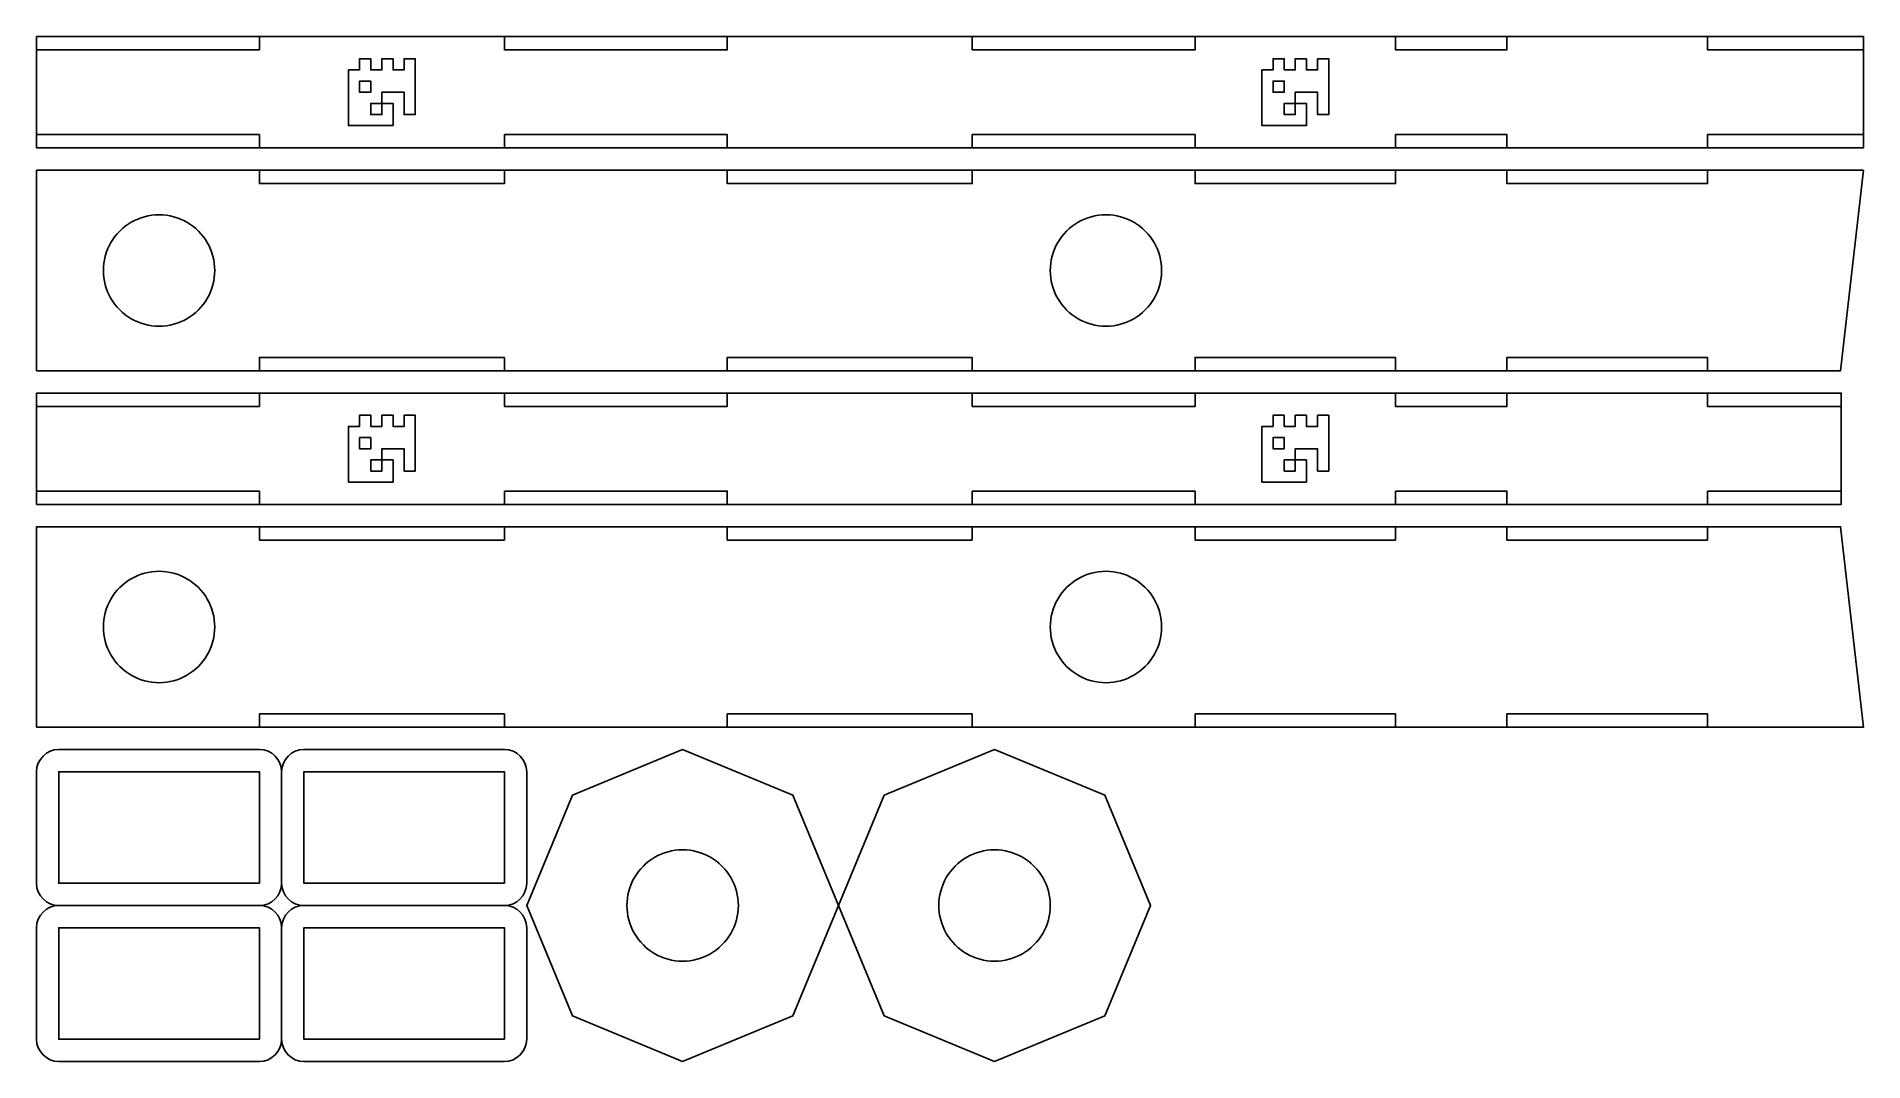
# Model space of a CAD drawing. Extents: x 10 to 420, y 160 to 390.
import ezdxf

# ---------------------------------------------------------------- set-up
doc = ezdxf.new("R2010")
doc.units = 0
doc.layers.add('Layer_1', color=7, linetype='CONTINUOUS')

msp = doc.modelspace()

# ---------------------------------------------------------------- linework, layer by layer
at = {"layer": 'Layer_1', "color": 7}
for points in [[(10, 390.000016), (10, 365.000012), (420.000007, 365.000015), (420.000007, 390.000016), (10, 390.000016)], [(93.749995, 385.000012), (92.50001, 385.000012), (92.50001, 383.750004), (92.50001, 382.500014), (91.25, 382.500014), (90.000003, 382.500014), (90.000003, 383.750004), (90.000003, 385.000012), (88.749999, 385.000012), (87.5, 385.000012), (87.5, 383.750004), (87.5, 382.500014), (86.250004, 382.500014), (85.000005, 382.500014), (85.000005, 383.750004), (85.000005, 385.000012), (83.750003, 385.000012), (82.500002, 385.000012), (82.500002, 383.750004), (82.500002, 382.500014), (81.250005, 382.500014), (80.000001, 382.500014), (80.000001, 376.250002), (80.000001, 370.000011), (85.000005, 370.000011), (90.000003, 370.000011), (90.000003, 372.500009), (90.000003, 375.000012), (88.749999, 375.000012), (87.5, 375.000012), (87.5, 376.250002), (87.5, 377.50001), (90.000003, 377.50001), (92.50001, 377.50001), (92.50001, 375.000012), (92.50001, 372.500009), (93.749995, 372.500009), (95.000002, 372.500009), (95.000002, 378.75), (95.000002, 385.000012), (93.749995, 385.000012)], [(298.750002, 385.000012), (297.500012, 385.000012), (297.500012, 383.750004), (297.500012, 382.500014), (296.249993, 382.500014), (295.000003, 382.500014), (295.000003, 383.750004), (295.000003, 385.000012), (293.749984, 385.000012), (292.499994, 385.000012), (292.499994, 383.750004), (292.499994, 382.500014), (291.250003, 382.500014), (290.000013, 382.500014), (290.000013, 383.750004), (290.000013, 385.000012), (288.749994, 385.000012), (287.500004, 385.000012), (287.500004, 383.750004), (287.500004, 382.500014), (286.250013, 382.500014), (284.999994, 382.500014), (284.999994, 376.250002), (284.999994, 370.000011), (290.000013, 370.000011), (295.000003, 370.000011), (295.000003, 372.500009), (295.000003, 375.000012), (293.749984, 375.000012), (292.499994, 375.000012), (292.499994, 376.250002), (292.499994, 377.50001), (295.000003, 377.50001), (297.500012, 377.50001), (297.500012, 375.000012), (297.500012, 372.500009), (298.750002, 372.500009), (299.999993, 372.500009), (299.999993, 378.75), (299.999993, 385.000012), (298.750002, 385.000012)], [(83.750003, 377.50001), (82.500002, 377.50001), (82.500002, 378.75), (82.500002, 380.000005), (83.750003, 380.000005), (85.000005, 380.000005), (85.000005, 378.75), (85.000005, 377.50001), (83.750003, 377.50001)], [(288.749994, 377.50001), (287.500004, 377.50001), (287.500004, 378.75), (287.500004, 380.000005), (288.749994, 380.000005), (290.000013, 380.000005), (290.000013, 378.75), (290.000013, 377.50001), (288.749994, 377.50001)], [(86.250004, 372.500009), (85.000005, 372.500009), (85.000005, 373.750007), (85.000005, 375.000012), (86.250004, 375.000012), (87.5, 375.000012), (87.5, 373.750007), (87.5, 372.500009), (86.250004, 372.500009)], [(291.250003, 372.500009), (290.000013, 372.500009), (290.000013, 373.750007), (290.000013, 375.000012), (291.250003, 375.000012), (292.499994, 375.000012), (292.499994, 373.750007), (292.499994, 372.500009), (291.250003, 372.500009)], [(9.999992, 360.000017), (9.999992, 315.00002), (414.87502, 315.000017), (420.000007, 360.000017), (9.999992, 360.000017)], [(10.000014, 310.000022), (10.000014, 285.00002), (414.999988, 285.000023), (414.999988, 310.000022), (10.000014, 310.000022)], [(9.999987, 235.000013), (9.999987, 280.000013), (414.87502, 280.000016), (420.000007, 235.000013), (9.999987, 235.000013)], [(59.999982, 230.000011), (14.999981, 230.000011)], [(114.999984, 230.000011), (69.999987, 230.000011)], [(154.999984, 160.000016), (130.251248, 170.251287), (119.999986, 195.000011), (130.251245, 219.748746), (154.999981, 230.000008), (179.748716, 219.748749), (189.999981, 195.000014), (179.748719, 170.251287), (154.999984, 160.000016)], [(224.999985, 160.000016), (200.251249, 170.251287), (189.999987, 195.000011), (200.251246, 219.748746), (224.999982, 230.000008), (249.748717, 219.748749), (259.999982, 195.000014), (249.74872, 170.251287), (224.999985, 160.000016)], [(9.999983, 225.000013), (9.999983, 200.000012)], [(64.999983, 200.000012), (64.999983, 225.000013)], [(64.999989, 225.000013), (64.999989, 200.000012)], [(119.999986, 200.000012), (119.999986, 225.000013)], [(14.999981, 195.000014), (59.999982, 195.000014)], [(14.999981, 195.000014), (14.999981, 195.000014)], [(59.999982, 195.000011), (14.999981, 195.000011)], [(69.999987, 195.000014), (114.999984, 195.000014)], [(69.999987, 195.000014), (69.999987, 195.000014)], [(114.999984, 195.000011), (69.999987, 195.000011)], [(9.999983, 190.000012), (9.999983, 165.000011)], [(64.999983, 165.000011), (64.999983, 190.000012)], [(64.999989, 190.000012), (64.999989, 165.000011)], [(119.999986, 165.000011), (119.999986, 190.000012)], [(14.999981, 160.000013), (59.999982, 160.000013)], [(14.999981, 160.000013), (14.999981, 160.000013)], [(69.999987, 160.000013), (114.999984, 160.000013)], [(69.999987, 160.000013), (69.999987, 160.000013)]]:
    msp.add_lwpolyline(points, dxfattribs=at)
at = {"layer": 'Layer_1', "color": 5}
for points in [[(10, 390.000016), (10, 387.000016), (59.999985, 387.000016), (59.999985, 390.000016), (10, 390.000016), (10, 365.000012), (420.000007, 365.000015), (420.000007, 390.000016), (10, 390.000016)], [(10, 390.000016), (10, 387.000016), (59.999985, 387.000016), (59.999985, 390.000016), (10, 390.000016)], [(115.000001, 390.000016), (115.000001, 387.000016), (165.000003, 387.000016), (165.000003, 390.000016), (115.000001, 390.000016)], [(115.000001, 390.000016), (115.000001, 387.000016), (165.000003, 387.000016), (165.000003, 390.000016), (115.000001, 390.000016)], [(220.000009, 390.000016), (220.000009, 387.000016), (270.000005, 387.000016), (270.000005, 390.000016), (220.000009, 390.000016)], [(220.000009, 390.000016), (220.000009, 387.000016), (270.000005, 387.000016), (270.000005, 390.000016), (220.000009, 390.000016)], [(314.999991, 390.000016), (314.999991, 387.000016), (339.999989, 387.000016), (339.999989, 390.000016), (314.999991, 390.000016)], [(314.999991, 390.000016), (314.999991, 387.000016), (339.999989, 387.000016), (339.999989, 390.000016), (314.999991, 390.000016)], [(384.999992, 390.000016), (384.999992, 387.000016), (419.999995, 387.000016), (419.999995, 390.000016), (384.999992, 390.000016)], [(384.999992, 390.000016), (384.999992, 387.000016), (419.999995, 387.000016), (419.999995, 390.000016), (384.999992, 390.000016)], [(10, 368.000012), (10, 365.000012), (59.999985, 365.000012), (59.999985, 368.000012), (10, 368.000012)], [(10, 368.000012), (10, 365.000012), (59.999985, 365.000012), (59.999985, 368.000012), (10, 368.000012)], [(115.000001, 368.000012), (115.000001, 365.000012), (165.000003, 365.000012), (165.000003, 368.000012), (115.000001, 368.000012)], [(115.000001, 368.000012), (115.000001, 365.000012), (165.000003, 365.000012), (165.000003, 368.000012), (115.000001, 368.000012)], [(220.000009, 368.000012), (220.000009, 365.000012), (270.000005, 365.000012), (270.000005, 368.000012), (220.000009, 368.000012)], [(220.000009, 368.000012), (220.000009, 365.000012), (270.000005, 365.000012), (270.000005, 368.000012), (220.000009, 368.000012)], [(314.999991, 368.000012), (314.999991, 365.000012), (339.999989, 365.000012), (339.999989, 368.000012), (314.999991, 368.000012)], [(314.999991, 368.000012), (314.999991, 365.000012), (339.999989, 365.000012), (339.999989, 368.000012), (314.999991, 368.000012)], [(384.999992, 368.000012), (384.999992, 365.000012), (419.999995, 365.000012), (419.999995, 368.000012), (384.999992, 368.000012)], [(384.999992, 368.000012), (384.999992, 365.000012), (419.999995, 365.000012), (419.999995, 368.000012), (384.999992, 368.000012)], [(114.999993, 360.000017), (114.999993, 357.000017), (60.000004, 357.000017), (60.000004, 360.000017), (114.999993, 360.000017)], [(219.999975, 360.000017), (219.999975, 357.000017), (164.999964, 357.000017), (164.999964, 360.000017), (219.999975, 360.000017)], [(314.999934, 360.000017), (314.999934, 357.000017), (269.999934, 357.000017), (269.999934, 360.000017), (314.999934, 360.000017)], [(384.999936, 360.000017), (384.999936, 357.000017), (339.999935, 357.000017), (339.999935, 360.000017), (384.999936, 360.000017)], [(114.999993, 318.00002), (114.999993, 315.00002), (60.000004, 315.00002), (60.000004, 318.00002), (114.999993, 318.00002)], [(219.999975, 318.00002), (219.999975, 315.00002), (164.999964, 315.00002), (164.999964, 318.00002), (219.999975, 318.00002)], [(314.999934, 318.00002), (314.999934, 315.00002), (269.999934, 315.00002), (269.999934, 318.00002), (314.999934, 318.00002)], [(384.999936, 318.00002), (384.999936, 315.00002), (339.999935, 315.00002), (339.999935, 318.00002), (384.999936, 318.00002)], [(10.000016, 310.000021), (10.000016, 307.000022), (60.000001, 307.000022), (60.000001, 310.000021), (10.000016, 310.000021)], [(115.000027, 310.000021), (115.000027, 307.000022), (165.000028, 307.000022), (165.000028, 310.000021), (115.000027, 310.000021)], [(220.000026, 310.000021), (220.000026, 307.000022), (270.000022, 307.000022), (270.000022, 310.000021), (220.000026, 310.000021)], [(314.999963, 310.000021), (314.999963, 307.000022), (339.999961, 307.000022), (339.999961, 310.000021), (314.999963, 310.000021)], [(384.999964, 310.000021), (384.999964, 307.000022), (415.000003, 307.000022), (415.000003, 310.000021), (384.999964, 310.000021)], [(10.000016, 288.000013), (10.000016, 285.000013), (60.000001, 285.000013), (60.000001, 288.000013), (10.000016, 288.000013)], [(115.000027, 288.000013), (115.000027, 285.000013), (165.000028, 285.000013), (165.000028, 288.000013), (115.000027, 288.000013)], [(220.000026, 288.000013), (220.000026, 285.000013), (270.000022, 285.000013), (270.000022, 288.000013), (220.000026, 288.000013)], [(314.999963, 288.000013), (314.999963, 285.000013), (339.999961, 285.000013), (339.999961, 288.000013), (314.999963, 288.000013)], [(384.999964, 288.000013), (384.999964, 285.000013), (415.000003, 285.000013), (415.000003, 288.000013), (384.999964, 288.000013)], [(115.000001, 277.000014), (115.000001, 280.000014), (60.000013, 280.000014), (60.000013, 277.000014), (115.000001, 277.000014)], [(219.999955, 277.000014), (219.999955, 280.000014), (164.999944, 280.000014), (164.999944, 277.000014), (219.999955, 277.000014)], [(314.999906, 277.000014), (314.999906, 280.000014), (269.999906, 280.000014), (269.999906, 277.000014), (314.999906, 277.000014)], [(384.999907, 277.000014), (384.999907, 280.000014), (339.999907, 280.000014), (339.999907, 277.000014), (384.999907, 277.000014)], [(115.000001, 235.000007), (115.000001, 238.000007), (60.000013, 238.000007), (60.000013, 235.000007), (115.000001, 235.000007)], [(219.999955, 235.000007), (219.999955, 238.000007), (164.999944, 238.000007), (164.999944, 235.000007), (219.999955, 235.000007)], [(314.999906, 235.000007), (314.999906, 238.000007), (269.999906, 238.000007), (269.999906, 235.000007), (314.999906, 235.000007)], [(384.999907, 235.000007), (384.999907, 238.000007), (339.999907, 238.000007), (339.999907, 235.000007), (384.999907, 235.000007)]]:
    msp.add_lwpolyline(points, dxfattribs=at)
at = {"layer": 'Layer_1', "color": 1}
for points in [[(93.749995, 385.000012), (92.50001, 385.000012), (92.50001, 383.750004), (92.50001, 382.500014), (91.25, 382.500014), (90.000003, 382.500014), (90.000003, 383.750004), (90.000003, 385.000012), (88.749999, 385.000012), (87.5, 385.000012), (87.5, 383.750004), (87.5, 382.500014), (86.250004, 382.500014), (85.000005, 382.500014), (85.000005, 383.750004), (85.000005, 385.000012), (83.750003, 385.000012), (82.500002, 385.000012), (82.500002, 383.750004), (82.500002, 382.500014), (81.250005, 382.500014), (80.000001, 382.500014), (80.000001, 376.250002), (80.000001, 370.000011), (85.000005, 370.000011), (90.000003, 370.000011), (90.000003, 372.500009), (90.000003, 375.000012), (88.749999, 375.000012), (87.5, 375.000012), (87.5, 376.250002), (87.5, 377.50001), (90.000003, 377.50001), (92.50001, 377.50001), (92.50001, 375.000012), (92.50001, 372.500009), (93.749995, 372.500009), (95.000002, 372.500009), (95.000002, 378.75), (95.000002, 385.000012), (93.749995, 385.000012)], [(298.750002, 385.000012), (297.500012, 385.000012), (297.500012, 383.750004), (297.500012, 382.500014), (296.249993, 382.500014), (295.000003, 382.500014), (295.000003, 383.750004), (295.000003, 385.000012), (293.749984, 385.000012), (292.499994, 385.000012), (292.499994, 383.750004), (292.499994, 382.500014), (291.250003, 382.500014), (290.000013, 382.500014), (290.000013, 383.750004), (290.000013, 385.000012), (288.749994, 385.000012), (287.500004, 385.000012), (287.500004, 383.750004), (287.500004, 382.500014), (286.250013, 382.500014), (284.999994, 382.500014), (284.999994, 376.250002), (284.999994, 370.000011), (290.000013, 370.000011), (295.000003, 370.000011), (295.000003, 372.500009), (295.000003, 375.000012), (293.749984, 375.000012), (292.499994, 375.000012), (292.499994, 376.250002), (292.499994, 377.50001), (295.000003, 377.50001), (297.500012, 377.50001), (297.500012, 375.000012), (297.500012, 372.500009), (298.750002, 372.500009), (299.999993, 372.500009), (299.999993, 378.75), (299.999993, 385.000012), (298.750002, 385.000012)], [(83.750003, 377.50001), (82.500002, 377.50001), (82.500002, 378.75), (82.500002, 380.000005), (83.750003, 380.000005), (85.000005, 380.000005), (85.000005, 378.75), (85.000005, 377.50001), (83.750003, 377.50001)], [(288.749994, 377.50001), (287.500004, 377.50001), (287.500004, 378.75), (287.500004, 380.000005), (288.749994, 380.000005), (290.000013, 380.000005), (290.000013, 378.75), (290.000013, 377.50001), (288.749994, 377.50001)], [(86.250004, 372.500009), (85.000005, 372.500009), (85.000005, 373.750007), (85.000005, 375.000012), (86.250004, 375.000012), (87.5, 375.000012), (87.5, 373.750007), (87.5, 372.500009), (86.250004, 372.500009)], [(291.250003, 372.500009), (290.000013, 372.500009), (290.000013, 373.750007), (290.000013, 375.000012), (291.250003, 375.000012), (292.499994, 375.000012), (292.499994, 373.750007), (292.499994, 372.500009), (291.250003, 372.500009)], [(93.750009, 305.000018), (92.500024, 305.000018), (92.500024, 303.75001), (92.500024, 302.500019), (91.250014, 302.500019), (90.000018, 302.500019), (90.000018, 303.75001), (90.000018, 305.000018), (88.750013, 305.000018), (87.500014, 305.000018), (87.500014, 303.75001), (87.500014, 302.500019), (86.250018, 302.500019), (85.000019, 302.500019), (85.000019, 303.75001), (85.000019, 305.000018), (83.750017, 305.000018), (82.500016, 305.000018), (82.500016, 303.75001), (82.500016, 302.500019), (81.25002, 302.500019), (80.000015, 302.500019), (80.000015, 296.250011), (80.000015, 290.000019), (85.000019, 290.000019), (90.000018, 290.000019), (90.000018, 292.500017), (90.000018, 295.00002), (88.750013, 295.00002), (87.500014, 295.00002), (87.500014, 296.250011), (87.500014, 297.500018), (90.000018, 297.500018), (92.500024, 297.500018), (92.500024, 295.00002), (92.500024, 292.500017), (93.750009, 292.500017), (95.000016, 292.500017), (95.000016, 298.750009), (95.000016, 305.000018), (93.750009, 305.000018)], [(298.750002, 305.000018), (297.500012, 305.000018), (297.500012, 303.75001), (297.500012, 302.500019), (296.249993, 302.500019), (295.000003, 302.500019), (295.000003, 303.75001), (295.000003, 305.000018), (293.749984, 305.000018), (292.499994, 305.000018), (292.499994, 303.75001), (292.499994, 302.500019), (291.250003, 302.500019), (290.000013, 302.500019), (290.000013, 303.75001), (290.000013, 305.000018), (288.749994, 305.000018), (287.500004, 305.000018), (287.500004, 303.75001), (287.500004, 302.500019), (286.250013, 302.500019), (284.999994, 302.500019), (284.999994, 296.250011), (284.999994, 290.000019), (290.000013, 290.000019), (295.000003, 290.000019), (295.000003, 292.500017), (295.000003, 295.00002), (293.749984, 295.00002), (292.499994, 295.00002), (292.499994, 296.250011), (292.499994, 297.500018), (295.000003, 297.500018), (297.500012, 297.500018), (297.500012, 295.00002), (297.500012, 292.500017), (298.750002, 292.500017), (299.999993, 292.500017), (299.999993, 298.750009), (299.999993, 305.000018), (298.750002, 305.000018)], [(83.750017, 297.500018), (82.500016, 297.500018), (82.500016, 298.750009), (82.500016, 300.000013), (83.750017, 300.000013), (85.000019, 300.000013), (85.000019, 298.750009), (85.000019, 297.500018), (83.750017, 297.500018)], [(288.749994, 297.500018), (287.500004, 297.500018), (287.500004, 298.750009), (287.500004, 300.000013), (288.749994, 300.000013), (290.000013, 300.000013), (290.000013, 298.750009), (290.000013, 297.500018), (288.749994, 297.500018)], [(86.250018, 292.500017), (85.000019, 292.500017), (85.000019, 293.750016), (85.000019, 295.00002), (86.250018, 295.00002), (87.500014, 295.00002), (87.500014, 293.750016), (87.500014, 292.500017), (86.250018, 292.500017)], [(291.250003, 292.500017), (290.000013, 292.500017), (290.000013, 293.750016), (290.000013, 295.00002), (291.250003, 295.00002), (292.499994, 295.00002), (292.499994, 293.750016), (292.499994, 292.500017), (291.250003, 292.500017)]]:
    msp.add_lwpolyline(points, dxfattribs=at)
at = {"layer": 'Layer_1', "color": 3}
for points in [[(37.500007, 325.000019), (37.500007, 325.000019)], [(250.000005, 325.000019), (250.000005, 325.000019)], [(37.500001, 270.00001), (37.500001, 270.00001)], [(250, 270.00001), (250, 270.00001)], [(59.999984, 200.000012), (59.999984, 211.000365), (59.999984, 213.999659), (59.999984, 225.000013), (14.999987, 225.000013), (14.999987, 213.999659), (14.999987, 211.000365), (14.999987, 200.000012), (59.999984, 200.000012)], [(114.999987, 200.000012), (114.999987, 211.000365), (114.999987, 213.999659), (114.999987, 225.000013), (69.999993, 225.000013), (69.999993, 213.999659), (69.999993, 211.000365), (69.999993, 200.000012), (114.999987, 200.000012)], [(59.999984, 165.000011), (59.999984, 176.000365), (59.999984, 178.999659), (59.999984, 190.000012), (14.999987, 190.000012), (14.999987, 178.999659), (14.999987, 176.000365), (14.999987, 165.000011), (59.999984, 165.000011)], [(114.999987, 165.000011), (114.999987, 176.000365), (114.999987, 178.999659), (114.999987, 190.000012), (69.999993, 190.000012), (69.999993, 178.999659), (69.999993, 176.000365), (69.999993, 165.000011), (114.999987, 165.000011)], [(154.999984, 182.500016), (154.999984, 182.500016)], [(224.999985, 182.500013), (224.999985, 182.500013)]]:
    msp.add_lwpolyline(points, dxfattribs=at)
for points in [[(37.500007, 350.00002), (33.034187, 350.00002), (28.907599, 347.617533), (26.674689, 343.750019)], [(48.325325, 343.75002), (46.092415, 347.617533), (41.965827, 350.00002), (37.500007, 350.00002)], [(250.000005, 350.00002), (245.534185, 350.00002), (241.407597, 347.617533), (239.174687, 343.750019)], [(260.825323, 343.75002), (258.592413, 347.617533), (254.465825, 350.00002), (250.000005, 350.00002)], [(26.674689, 343.750019), (24.441779, 339.882506), (24.441779, 335.117533), (26.674689, 331.250019)], [(48.325325, 331.250019), (50.558235, 335.117533), (50.558235, 339.882506), (48.325325, 343.75002)], [(239.174687, 343.750019), (236.941777, 339.882506), (236.941777, 335.117533), (239.174687, 331.250019)], [(260.825323, 331.250019), (263.058233, 335.117533), (263.058233, 339.882506), (260.825323, 343.75002)], [(26.674689, 331.250019), (28.907599, 327.382505), (33.034187, 325.000019), (37.500007, 325.000019)], [(37.500007, 325.000019), (41.965827, 325.000019), (46.092415, 327.382505), (48.325325, 331.250019)], [(239.174687, 331.250019), (241.407597, 327.382505), (245.534185, 325.000019), (250.000005, 325.000019)], [(250.000005, 325.000019), (254.465825, 325.000019), (258.592413, 327.382505), (260.825323, 331.250019)], [(26.674683, 263.75001), (28.907593, 267.617524), (33.034181, 270.00001), (37.500001, 270.00001)], [(37.500001, 270.00001), (41.965821, 270.00001), (46.092409, 267.617524), (48.325319, 263.75001)], [(239.174682, 263.75001), (241.407592, 267.617524), (245.53418, 270.00001), (250, 270.00001)], [(250, 270.00001), (254.46582, 270.00001), (258.592408, 267.617524), (260.825318, 263.75001)], [(26.674683, 251.25001), (24.441773, 255.117523), (24.441773, 259.882497), (26.674683, 263.75001)], [(48.325319, 263.75001), (50.558229, 259.882497), (50.558229, 255.117523), (48.325319, 251.25001)], [(239.174682, 251.25001), (236.941772, 255.117523), (236.941772, 259.882497), (239.174682, 263.75001)], [(260.825318, 263.75001), (263.058228, 259.882497), (263.058228, 255.117523), (260.825318, 251.25001)], [(37.500001, 245.00001), (33.034181, 245.00001), (28.907593, 247.382496), (26.674683, 251.25001)], [(48.325319, 251.25001), (46.092409, 247.382496), (41.965821, 245.000009), (37.500001, 245.00001)], [(250, 245.00001), (245.53418, 245.00001), (241.407592, 247.382496), (239.174682, 251.25001)], [(260.825318, 251.25001), (258.592408, 247.382496), (254.46582, 245.000009), (250, 245.00001)], [(154.999984, 207.500017), (150.534163, 207.500017), (146.407576, 205.11753), (144.174666, 201.250017)], [(165.825302, 201.250017), (163.592392, 205.117531), (159.465804, 207.500017), (154.999984, 207.500017)], [(224.999985, 207.500014), (220.534165, 207.500014), (216.407577, 205.117528), (214.174667, 201.250014)], [(235.825303, 201.250014), (233.592393, 205.117528), (229.465805, 207.500014), (224.999985, 207.500014)], [(144.174666, 201.250017), (141.941756, 197.382503), (141.941756, 192.61753), (144.174666, 188.750016)], [(165.825302, 188.750016), (168.058212, 192.61753), (168.058212, 197.382503), (165.825302, 201.250017)], [(214.174667, 201.250014), (211.941757, 197.3825), (211.941757, 192.617527), (214.174667, 188.750014)], [(235.825303, 188.750013), (238.058213, 192.617527), (238.058213, 197.3825), (235.825303, 201.250014)], [(144.174666, 188.750016), (146.407576, 184.882503), (150.534163, 182.500016), (154.999984, 182.500016)], [(154.999984, 182.500016), (159.465804, 182.500016), (163.592392, 184.882503), (165.825302, 188.750016)], [(214.174667, 188.750014), (216.407577, 184.8825), (220.534165, 182.500013), (224.999985, 182.500013)], [(224.999985, 182.500013), (229.465805, 182.500013), (233.592393, 184.8825), (235.825303, 188.750013)]]:
    msp.add_open_spline(points, degree=3, dxfattribs=at)
at = {"layer": 'Layer_1', "color": 7}
for points in [[(14.999981, 230.000011), (12.229981, 230.000011), (9.999983, 227.770013), (9.999983, 225.000013)], [(64.999983, 225.000013), (64.999983, 227.770013), (62.769981, 230.000011), (59.999982, 230.000011)], [(69.999987, 230.000011), (67.229987, 230.000011), (64.999989, 227.770013), (64.999989, 225.000013)], [(119.999986, 225.000013), (119.999986, 227.770013), (117.769984, 230.000011), (114.999984, 230.000011)], [(9.999983, 200.000012), (9.999983, 197.230012), (12.229981, 195.000014), (14.999981, 195.000014)], [(59.999982, 195.000014), (62.769981, 195.000014), (64.999983, 197.230012), (64.999983, 200.000012)], [(64.999989, 200.000012), (64.999989, 197.230012), (67.229987, 195.000014), (69.999987, 195.000014)], [(114.999984, 195.000014), (117.769984, 195.000014), (119.999986, 197.230012), (119.999986, 200.000012)], [(14.999981, 195.000011), (12.229981, 195.000011), (9.999983, 192.770012), (9.999983, 190.000012)], [(64.999983, 190.000012), (64.999983, 192.770012), (62.769981, 195.000011), (59.999982, 195.000011)], [(69.999987, 195.000011), (67.229987, 195.000011), (64.999989, 192.770012), (64.999989, 190.000012)], [(119.999986, 190.000012), (119.999986, 192.770012), (117.769984, 195.000011), (114.999984, 195.000011)], [(9.999983, 165.000011), (9.999983, 162.230012), (12.229981, 160.000013), (14.999981, 160.000013)], [(59.999982, 160.000013), (62.769981, 160.000013), (64.999983, 162.230012), (64.999983, 165.000011)], [(64.999989, 165.000011), (64.999989, 162.230012), (67.229987, 160.000013), (69.999987, 160.000013)], [(114.999984, 160.000013), (117.769984, 160.000013), (119.999986, 162.230012), (119.999986, 165.000011)]]:
    msp.add_open_spline(points, degree=3, dxfattribs=at)

doc.saveas('drawing.dxf')
